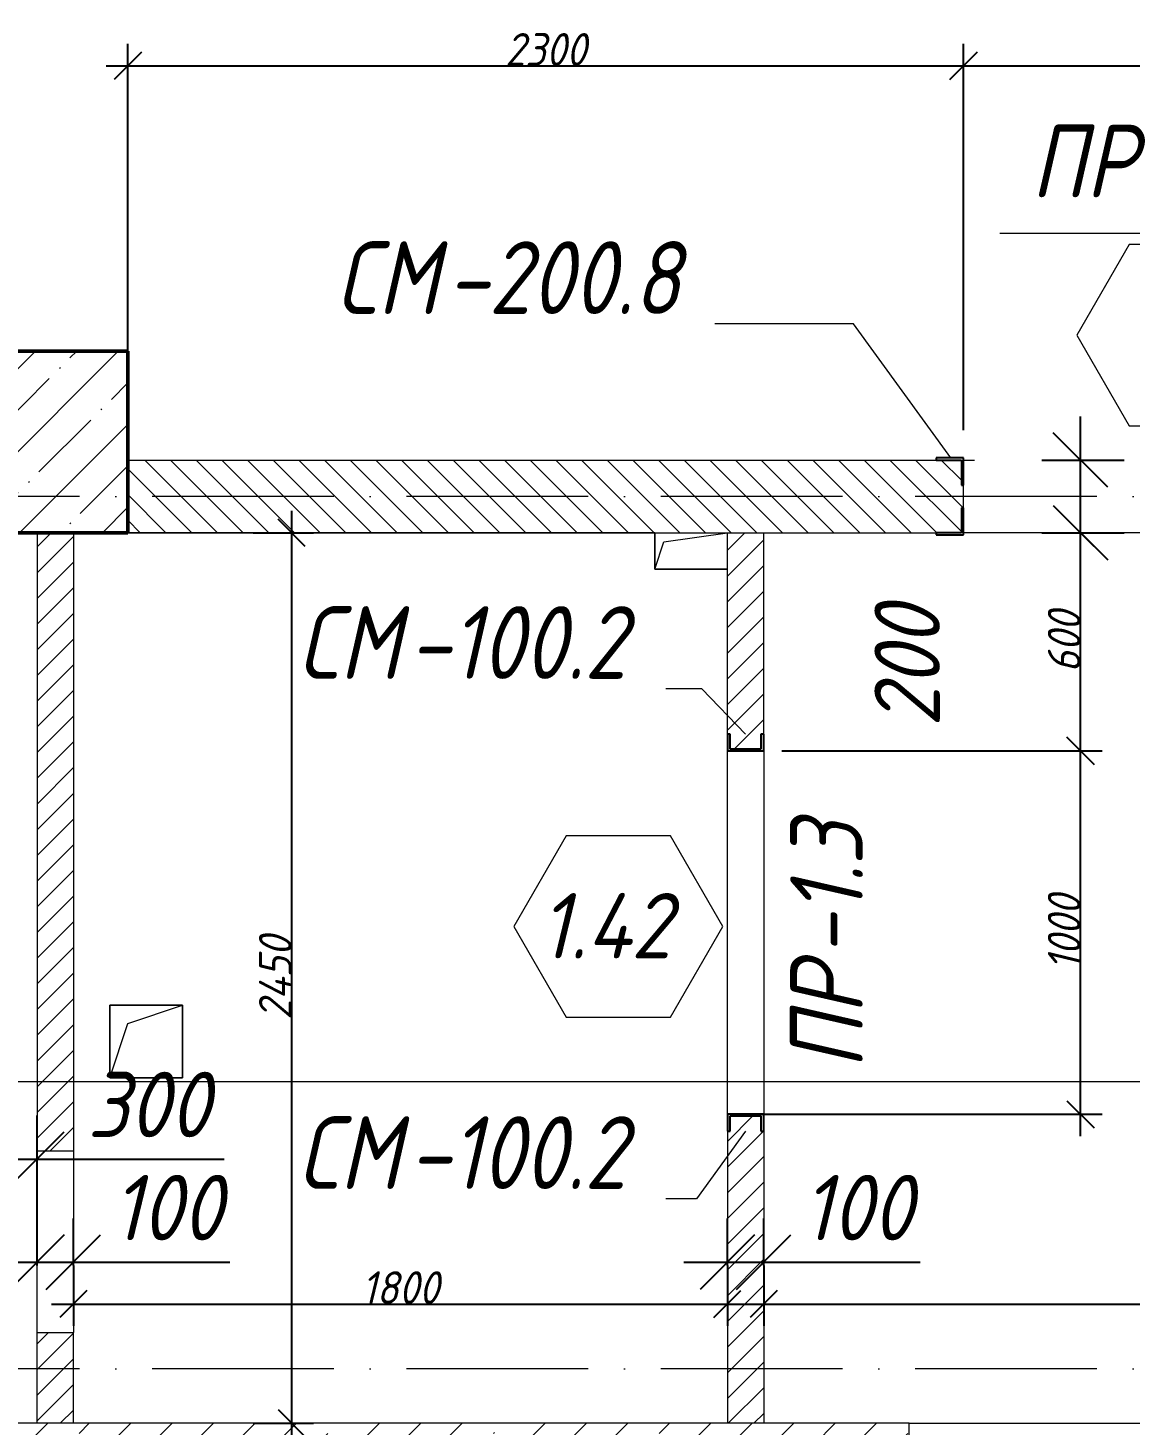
# Model space of a CAD drawing. Header units: millimetres. Extents: x -401725 to 250493, y 305116 to 802890.
# Drawn here: x -124276 to -121242, y 612143 to 615986 of the extents above; entities that cross this region are included whole.
import ezdxf

# ---------------------------------------------------------------- set-up
doc = ezdxf.new("R2010")
doc.units = ezdxf.units.MM
doc.linetypes.add('50_200_ШТРИХ_1Т_ш5_п1_п1_', pattern=[700, 500, -100, 0, -100])
for name, color, linetype, lineweight in [('A-____-____-DIMS', 7, 'Continuous', 9), ('A-DOOR-____-IDEN', 7, 'Continuous', 9), ('A-FLOR-____-OTLN', 7, 'Continuous', 9), ('A-GENM-____-IDEN', 7, 'Continuous', 9), ('A-GENM-____-MCUT', 7, 'Continuous', 25), ('A-GENM-____-OTLN', 7, 'Continuous', 9), ('A-GENM-____-OTLN-1', 7, 'Continuous', 25), ('A-GLAZ-____-IDEN', 7, 'Continuous', 9), ('A-WALL-____-MCUT-3', 7, 'Continuous', 9), ('A-WALL-____-OTLN', 7, 'Continuous', 9), ('A-WALL-FNSH-MCUT-1', 7, 'Continuous', 9), ('S-COLS-____-MCUT', 7, 'Continuous', 50), ('S-COLS-____-OTLN', 7, 'Continuous', 9), ('S-GRID-____-OTLN-1', 7, '50_200_ШТРИХ_1Т_ш5_п1_п1_', 9)]:
    doc.layers.add(name, color=color, linetype=linetype, lineweight=lineweight)
for name, color, linetype, lineweight, true_color in [('A-WALL-____-MCUT-4', 7, 'Continuous', 13, 0x000000), ('A-WALL-____-PATT-2', 7, 'Continuous', 9, 0x787878), ('A-WALL-____-PATT-3', 9, 'Continuous', 9, 0x808080), ('A-WALL-____-PATT-4', 9, 'Continuous', 9, 0x808080), ('G-____-____-SYMB-2', 7, 'Continuous', 9, 0x000000), ('I-WALL-____-OTLN-1', 7, 'Continuous', 9, 0x000000), ('I-WALL-____-OTLN-2', 7, 'Continuous', 9, 0x000000)]:
    doc.layers.add(name, color=color, linetype=linetype, lineweight=lineweight, true_color=true_color)
doc.styles.add('ISOCPEUR_I_10', font='isocpeui.ttf', dxfattribs={"width": 0.9, "height": 180})
doc.styles.add('ISOCPEUR_I_14', font='isocpeui.ttf', dxfattribs={"width": 0.9, "height": 180})
doc.styles.add('ISOCPEUR_I_2', font='isocpeui.ttf', dxfattribs={"width": 0.85, "height": 2.3})
doc.styles.add('ISOCPEUR_I_7', font='isocpeui.ttf', dxfattribs={"width": 0.9, "height": 90})
doc.dimstyles.new('ISO-1_8_0_9К_СРЕДНИЙ_Кладочные_2', dxfattribs={"dimscale": 304.8, "dimtxt": 89.638306, "dimasz": 0.246063, "dimexe": 0.19685, "dimexo": 0, "dimgap": 0, "dimtad": 1, "dimdec": 3, "dimrnd": 0.001, "dimdsep": 46, "dimtxsty": 'ISOCPEUR_I_7', "dimblk1": 'OBLIQUE', "dimblk2": 'OBLIQUE', "dimsah": 1, "dimcen": 0.09, "dimdle": 0.19685, "dimazin": 0, "dimtfac": 1, "dimtdec": 4, "dimtix": 1, "dimtmove": 1, "dimatfit": 3, "dimfxl": 1, "dimtvp": 1, "dimtolj": 1, "dimtzin": 0, "dimarcsym": 2})
doc.dimstyles.new('ISO-1_8_0_9К_СРЕДНИЙ_Кладочные_3', dxfattribs={"dimscale": 304.8, "dimtxt": 179.276612, "dimasz": 0.492126, "dimexe": 0.393701, "dimexo": 0, "dimgap": 0, "dimtad": 1, "dimdec": 3, "dimrnd": 0.001, "dimdsep": 46, "dimtxsty": 'ISOCPEUR_I_10', "dimblk1": 'OBLIQUE', "dimblk2": 'OBLIQUE', "dimsah": 1, "dimcen": 0.09, "dimdle": 0.393701, "dimazin": 0, "dimtfac": 1, "dimtdec": 4, "dimtix": 1, "dimtmove": 0, "dimatfit": 3, "dimfxl": 1, "dimtvp": 1, "dimtolj": 1, "dimtzin": 0, "dimarcsym": 2})
doc.dimstyles.new('ISO-1_8_0_9К_СРЕДНИЙ_Кладочные_5', dxfattribs={"dimscale": 304.8, "dimtxt": 179.276612, "dimasz": 0.492126, "dimexe": 0.393701, "dimexo": 0, "dimgap": 0, "dimtad": 1, "dimdec": 3, "dimrnd": 0.001, "dimdsep": 46, "dimtxsty": 'ISOCPEUR_I_10', "dimblk1": 'OBLIQUE', "dimblk2": 'OBLIQUE', "dimsah": 1, "dimcen": 0.09, "dimdle": 0.393701, "dimazin": 0, "dimtfac": 1, "dimtdec": 4, "dimtix": 1, "dimtmove": 2, "dimatfit": 3, "dimfxl": 1, "dimtvp": 1, "dimtolj": 1, "dimtzin": 0, "dimarcsym": 2})
pattern_1 = [(45, (-175000.736, 544716.51), (-35.35534, 35.35534), [])]
pattern_2 = [(135, (-175000.736, 544716.51), (-35.35534, -35.35534), [])]

# ---------------------------------------------------------------- blocks, each defined once
blk = doc.blocks.new('BSC_Колонна _Прямоугольная - 500х800-V104-АР1_Кладочный план 1 этажа в осях 1-64_Ю-ЯЯ')
at = {"layer": 'S-COLS-____-OTLN'}
h = blk.add_hatch(dxfattribs=at)
h.set_pattern_fill('FP_107', color=256, style=0, pattern_type=2)
h.set_pattern_definition([(315, (-70131.04, 50600), (114.04925, 114.04925), []), (315, (-70131.04, 50485.95), (114.04925, 114.04925), [201.613, -40.323, 3.353, -36.97])])
h.paths.add_polyline_path([(-250, -400), (250, -400), (250, 400), (-250, 400)], flags=0)
at = {"layer": 'S-COLS-____-MCUT'}
for p, q in [((250, 400), (-250, 400)), ((-250, 400), (-250, -400)), ((250, -400), (250, 400)), ((-250, -400), (250, -400))]:
    blk.add_line(p, q, dxfattribs=at)
blk = doc.blocks.new('154_Стойка_СКБ_Швеллер - СМ-2230_100-28218823-АР1_Кладочный план 1 этажа в осях 1-64_Ю-ЯЯ')
at = {"layer": 'A-GENM-____-MCUT'}
for p, q in [((171, 50), (125, 50)), ((125, 50), (125, -50)), ((129.5, 42.4), (171, 42.4)), ((129.5, -42.4), (129.5, 42.4)), ((171, 42.4), (171, 50)), ((125, -50), (171, -50)), ((171, -42.4), (129.5, -42.4)), ((171, -50), (171, -42.4))]:
    blk.add_line(p, q, dxfattribs=at)
blk = doc.blocks.new('154_Стойка_СКБ_Уголок - СМ-2930_200-28217172-АР1_Кладочный план 1 этажа в осях 1-64_Ю-ЯЯ')
at = {"layer": 'A-GENM-____-MCUT'}
for p, q in [((125, 156), (125, 81)), ((200, 156), (125, 156)), ((200, 150), (200, 156)), ((131, 81), (131, 150)), ((131, 150), (200, 150)), ((125, 81), (131, 81)), ((131, 19), (125, 19)), ((125, 19), (125, -56)), ((131, -50), (131, 19)), ((125, -56), (200, -56)), ((200, -50), (131, -50)), ((200, -56), (200, -50))]:
    blk.add_line(p, q, dxfattribs=at)
blk = doc.blocks.new('AR_Отверстие прямоугольное _в плите_ - AR_Отверстие прямоугольное _в плите_-30459597-АР1_Кладочный план 1 этажа в осях 1-64_Ю-ЯЯ')
at = {"layer": 'A-GENM-____-OTLN'}
for p, q in [((100, 100), (-100, 100)), ((-100, 100), (-100, -100)), ((-50, 50), (100, 100)), ((100, -100), (100, 100)), ((-100, -100), (-50, 50)), ((-100, -100), (100, -100))]:
    blk.add_line(p, q, dxfattribs=at)
blk = doc.blocks.new('AR_Отверстие прямоугольное _в плите_ - AR_Отверстие прямоугольное _в плите_-V238-АР1_Кладочный план 1 этажа в осях 1-64_Ю-ЯЯ')
at = {"layer": 'A-GENM-____-OTLN'}
for p, q in [((-100, 50), (-100, -50)), ((-75, 25), (100, 50)), ((-100, -50), (-75, 25)), ((-100, -50), (100, -50))]:
    blk.add_line(p, q, dxfattribs=at)
blk = doc.blocks.new('AAR_СКБ_Марка_Окна_Перемычка и проем - Марка перемычки и проема-17324483-АР1_Кладочный план 1 этажа в осях 1-64_Ю-ЯЯ')
at = {"layer": 'A-GLAZ-____-IDEN'}
for p, q in [((-5, 0), (5, 0)), ((-1.439, -0.31), (-2.877, -2.802)), ((1.439, -0.31), (-1.439, -0.31)), ((2.877, -2.802), (1.439, -0.31)), ((-2.877, -2.802), (-1.439, -5.294)), ((1.439, -5.294), (2.877, -2.802)), ((-1.439, -5.294), (1.439, -5.294))]:
    blk.add_line(p, q, dxfattribs=at)
blk = doc.blocks.new('Марка проема - марка проема-27336095-АР1_Кладочный план 1 этажа в осях 1-64_Ю-ЯЯ')
at = {"layer": 'A-DOOR-____-IDEN'}
for p, q in [((-1.439, 0.159), (-2.877, -2.333)), ((1.439, 0.159), (-1.439, 0.159)), ((2.877, -2.333), (1.439, 0.159)), ((-2.877, -2.333), (-1.439, -4.825)), ((1.439, -4.825), (2.877, -2.333)), ((-1.439, -4.825), (1.439, -4.825))]:
    blk.add_line(p, q, dxfattribs=at)
blk = doc.blocks.new('_Oblique')
at = {"color": 0, "linetype": 'ByBlock', "lineweight": -2}
blk.add_line((-0.5, -0.5), (0.5, 0.5), dxfattribs=at)
blk = doc.blocks.new('*D12318')
at = {"layer": 'A-____-____-DIMS', "color": 0, "lineweight": -2, "transparency": 16777216}
for p, q in [((-124000.7, 614797.6), (-124000.7, 615942.3)), ((-121700.7, 614879.7), (-121700.7, 615942.3)), ((-124060.7, 615882.3), (-121640.7, 615882.3))]:
    blk.add_line(p, q, dxfattribs=at)
at = {"layer": 'Defpoints', "color": 0, "transparency": 16777216}
for p in [(-121700.7, 615882.3), (-121700.7, 614879.7), (-124000.7, 614797.6)]:
    blk.add_point(p, dxfattribs=at)
at = {"layer": 'A-____-____-DIMS', "color": 0, "lineweight": -2, "transparency": 16777216, "xscale": 75, "yscale": 75, "zscale": 75, "rotation": 180}
blk.add_blockref('_Oblique', (-124000.7, 615882.3), dxfattribs=at)
at = {"layer": 'A-____-____-DIMS', "color": 0, "lineweight": -2, "transparency": 16777216, "xscale": 75, "yscale": 75, "zscale": 75}
blk.add_blockref('_Oblique', (-121700.7, 615882.3), dxfattribs=at)
at = {"layer": 'A-____-____-DIMS', "color": 0, "transparency": 16777216, "insert": (-122850.7, 615927.3), "char_height": 90, "width": 546.104, "attachment_point": 5, "style": 'ISOCPEUR_I_7'}
blk.add_mtext('\\A1;2300', dxfattribs=at)
blk = doc.blocks.new('*D12319')
at = {"layer": 'A-____-____-DIMS', "color": 0, "lineweight": -2, "transparency": 16777216}
for p, q in [((-121700.7, 614879.7), (-121700.7, 615942.3)), ((-120500.7, 614879.7), (-120500.7, 615942.3)), ((-121760.7, 615882.3), (-120440.7, 615882.3))]:
    blk.add_line(p, q, dxfattribs=at)
at = {"layer": 'Defpoints', "color": 0, "transparency": 16777216}
for p in [(-120500.7, 615882.3), (-121700.7, 614879.7), (-120500.7, 614879.7)]:
    blk.add_point(p, dxfattribs=at)
at = {"layer": 'A-____-____-DIMS', "color": 0, "lineweight": -2, "transparency": 16777216, "xscale": 75, "yscale": 75, "zscale": 75, "rotation": 180}
blk.add_blockref('_Oblique', (-121700.7, 615882.3), dxfattribs=at)
at = {"layer": 'A-____-____-DIMS', "color": 0, "lineweight": -2, "transparency": 16777216, "xscale": 75, "yscale": 75, "zscale": 75}
blk.add_blockref('_Oblique', (-120500.7, 615882.3), dxfattribs=at)
at = {"layer": 'A-____-____-DIMS', "color": 0, "transparency": 16777216, "insert": (-121100.7, 615927.3), "char_height": 90, "width": 504.733, "attachment_point": 5, "style": 'ISOCPEUR_I_7'}
blk.add_mtext('\\A1;1200', dxfattribs=at)
blk = doc.blocks.new('*D12591')
at = {"layer": 'A-____-____-DIMS', "color": 0, "lineweight": -2, "transparency": 16777216}
for p, q in [((-124550.7, 612581.8), (-124550.7, 612994.6)), ((-124250.7, 612581.8), (-124250.7, 612994.6)), ((-124670.7, 612874.6), (-124250.7, 612874.6)), ((-124250.7, 612874.6), (-123735.3, 612874.6))]:
    blk.add_line(p, q, dxfattribs=at)
at = {"layer": 'Defpoints', "color": 0, "transparency": 16777216}
for p in [(-124250.7, 612874.6), (-124550.7, 612581.8), (-124250.7, 612581.8)]:
    blk.add_point(p, dxfattribs=at)
at = {"layer": 'A-____-____-DIMS', "color": 0, "lineweight": -2, "transparency": 16777216, "xscale": 150, "yscale": 150, "zscale": 150, "rotation": 180}
blk.add_blockref('_Oblique', (-124550.7, 612874.6), dxfattribs=at)
at = {"layer": 'A-____-____-DIMS', "color": 0, "lineweight": -2, "transparency": 16777216, "xscale": 150, "yscale": 150, "zscale": 150}
blk.add_blockref('_Oblique', (-124250.7, 612874.6), dxfattribs=at)
at = {"layer": 'A-____-____-DIMS', "color": 0, "transparency": 16777216, "insert": (-124112.1, 613114.6), "char_height": 180, "width": 409.578, "attachment_point": 1, "line_spacing_factor": 1.149209, "style": 'ISOCPEUR_I_10'}
blk.add_mtext('\\A1;300', dxfattribs=at)
blk = doc.blocks.new('*D12592')
at = {"layer": 'A-____-____-DIMS', "color": 0, "lineweight": -2, "transparency": 16777216}
for p, q in [((-124250.7, 612581.8), (-124250.7, 612710.9)), ((-124150.7, 612581.8), (-124150.7, 612710.9)), ((-124370.7, 612590.9), (-124150.7, 612590.9)), ((-124150.7, 612590.9), (-123720.2, 612590.9))]:
    blk.add_line(p, q, dxfattribs=at)
at = {"layer": 'Defpoints', "color": 0, "transparency": 16777216}
for p in [(-124250.7, 612581.8), (-124150.7, 612590.9), (-124150.7, 612581.8)]:
    blk.add_point(p, dxfattribs=at)
at = {"layer": 'A-____-____-DIMS', "color": 0, "lineweight": -2, "transparency": 16777216, "xscale": 150, "yscale": 150, "zscale": 150, "rotation": 180}
blk.add_blockref('_Oblique', (-124250.7, 612590.9), dxfattribs=at)
at = {"layer": 'A-____-____-DIMS', "color": 0, "lineweight": -2, "transparency": 16777216, "xscale": 150, "yscale": 150, "zscale": 150}
blk.add_blockref('_Oblique', (-124150.7, 612590.9), dxfattribs=at)
at = {"layer": 'A-____-____-DIMS', "color": 0, "transparency": 16777216, "insert": (-124044.6, 612830.9), "char_height": 180, "width": 368.207, "attachment_point": 1, "line_spacing_factor": 1.149209, "style": 'ISOCPEUR_I_10'}
blk.add_mtext('\\A1;100', dxfattribs=at)
blk = doc.blocks.new('*D12593')
at = {"layer": 'A-____-____-DIMS', "color": 0, "lineweight": -2, "transparency": 16777216}
for p, q in [((-124150.7, 612581.8), (-124150.7, 612415.7)), ((-122350.7, 612581.8), (-122350.7, 612415.7)), ((-124210.7, 612475.7), (-122290.7, 612475.7))]:
    blk.add_line(p, q, dxfattribs=at)
at = {"layer": 'Defpoints', "color": 0, "transparency": 16777216}
for p in [(-124150.7, 612581.8), (-122350.7, 612581.8), (-122350.7, 612475.7)]:
    blk.add_point(p, dxfattribs=at)
at = {"layer": 'A-____-____-DIMS', "color": 0, "lineweight": -2, "transparency": 16777216, "xscale": 75, "yscale": 75, "zscale": 75, "rotation": 180}
blk.add_blockref('_Oblique', (-124150.7, 612475.7), dxfattribs=at)
at = {"layer": 'A-____-____-DIMS', "color": 0, "lineweight": -2, "transparency": 16777216, "xscale": 75, "yscale": 75, "zscale": 75}
blk.add_blockref('_Oblique', (-122350.7, 612475.7), dxfattribs=at)
at = {"layer": 'A-____-____-DIMS', "color": 0, "transparency": 16777216, "insert": (-123250.7, 612520.7), "char_height": 90, "width": 504.733, "attachment_point": 5, "style": 'ISOCPEUR_I_7'}
blk.add_mtext('\\A1;1800', dxfattribs=at)
blk = doc.blocks.new('*D12594')
at = {"layer": 'A-____-____-DIMS', "color": 0, "lineweight": -2, "transparency": 16777216}
for p, q in [((-122350.7, 612581.8), (-122350.7, 612710.9)), ((-122250.7, 612581.8), (-122250.7, 612710.9)), ((-122470.7, 612590.9), (-122250.7, 612590.9)), ((-122250.7, 612590.9), (-121820.2, 612590.9))]:
    blk.add_line(p, q, dxfattribs=at)
at = {"layer": 'Defpoints', "color": 0, "transparency": 16777216}
for p in [(-122350.7, 612581.8), (-122250.7, 612590.9), (-122250.7, 612581.8)]:
    blk.add_point(p, dxfattribs=at)
at = {"layer": 'A-____-____-DIMS', "color": 0, "lineweight": -2, "transparency": 16777216, "xscale": 150, "yscale": 150, "zscale": 150, "rotation": 180}
blk.add_blockref('_Oblique', (-122350.7, 612590.9), dxfattribs=at)
at = {"layer": 'A-____-____-DIMS', "color": 0, "lineweight": -2, "transparency": 16777216, "xscale": 150, "yscale": 150, "zscale": 150}
blk.add_blockref('_Oblique', (-122250.7, 612590.9), dxfattribs=at)
at = {"layer": 'A-____-____-DIMS', "color": 0, "transparency": 16777216, "insert": (-122144.6, 612830.9), "char_height": 180, "width": 368.207, "attachment_point": 1, "line_spacing_factor": 1.149209, "style": 'ISOCPEUR_I_10'}
blk.add_mtext('\\A1;100', dxfattribs=at)
blk = doc.blocks.new('*D12595')
at = {"layer": 'A-____-____-DIMS', "color": 0, "lineweight": -2, "transparency": 16777216}
for p, q in [((-122250.7, 612581.8), (-122250.7, 612415.7)), ((-119800.7, 612581.8), (-119800.7, 612415.7)), ((-122310.7, 612475.7), (-119740.7, 612475.7))]:
    blk.add_line(p, q, dxfattribs=at)
at = {"layer": 'Defpoints', "color": 0, "transparency": 16777216}
for p in [(-122250.7, 612581.8), (-119800.7, 612581.8), (-119800.7, 612475.7)]:
    blk.add_point(p, dxfattribs=at)
at = {"layer": 'A-____-____-DIMS', "color": 0, "lineweight": -2, "transparency": 16777216, "xscale": 75, "yscale": 75, "zscale": 75, "rotation": 180}
blk.add_blockref('_Oblique', (-122250.7, 612475.7), dxfattribs=at)
at = {"layer": 'A-____-____-DIMS', "color": 0, "lineweight": -2, "transparency": 16777216, "xscale": 75, "yscale": 75, "zscale": 75}
blk.add_blockref('_Oblique', (-119800.7, 612475.7), dxfattribs=at)
at = {"layer": 'A-____-____-DIMS', "color": 0, "transparency": 16777216, "insert": (-121025.7, 612520.7), "char_height": 90, "width": 562.653, "attachment_point": 5, "style": 'ISOCPEUR_I_7'}
blk.add_mtext('\\A1;2450', dxfattribs=at)
blk = doc.blocks.new('*D12603')
at = {"layer": 'A-____-____-DIMS', "color": 0, "lineweight": -2, "transparency": 16777216}
for p, q in [((-121378.7, 612937.6), (-121378.7, 614057.6)), ((-122200.7, 613997.6), (-121318.7, 613997.6)), ((-122286, 612997.6), (-121318.7, 612997.6))]:
    blk.add_line(p, q, dxfattribs=at)
at = {"layer": 'Defpoints', "color": 0, "transparency": 16777216}
for p in [(-122200.7, 613997.6), (-121378.7, 613997.6), (-122286, 612997.6)]:
    blk.add_point(p, dxfattribs=at)
at = {"layer": 'A-____-____-DIMS', "color": 0, "lineweight": -2, "transparency": 16777216, "xscale": 75, "yscale": 75, "zscale": 75}
for p, rotation in [((-121378.7, 613997.6), 90), ((-121378.7, 612997.6), 270)]:
    blk.add_blockref('_Oblique', p, dxfattribs=dict(at, rotation=rotation))
at = {"layer": 'A-____-____-DIMS', "color": 0, "transparency": 16777216, "insert": (-121423.7, 613497.6), "char_height": 90, "width": 504.733, "attachment_point": 5, "rotation": 90, "style": 'ISOCPEUR_I_7'}
blk.add_mtext('\\A1;1000', dxfattribs=at)
blk = doc.blocks.new('*D12604')
at = {"layer": 'A-____-____-DIMS', "color": 0, "lineweight": -2, "transparency": 16777216}
for p, q in [((-121378.7, 613937.6), (-121378.7, 614657.6)), ((-121484.8, 614597.6), (-121318.7, 614597.6)), ((-122200.7, 613997.6), (-121318.7, 613997.6))]:
    blk.add_line(p, q, dxfattribs=at)
at = {"layer": 'Defpoints', "color": 0, "transparency": 16777216}
for p in [(-121484.8, 614597.6), (-121378.7, 614597.6), (-122200.7, 613997.6)]:
    blk.add_point(p, dxfattribs=at)
at = {"layer": 'A-____-____-DIMS', "color": 0, "lineweight": -2, "transparency": 16777216, "xscale": 75, "yscale": 75, "zscale": 75}
for p, rotation in [((-121378.7, 614597.6), 90), ((-121378.7, 613997.6), 270)]:
    blk.add_blockref('_Oblique', p, dxfattribs=dict(at, rotation=rotation))
at = {"layer": 'A-____-____-DIMS', "color": 0, "transparency": 16777216, "insert": (-121423.7, 614297.6), "char_height": 90, "width": 409.578, "attachment_point": 5, "rotation": 90, "style": 'ISOCPEUR_I_7'}
blk.add_mtext('\\A1;600', dxfattribs=at)
blk = doc.blocks.new('*D12605')
at = {"layer": 'A-____-____-DIMS', "color": 0, "lineweight": -2, "transparency": 16777216}
for p, q in [((-121378.7, 614477.6), (-121378.7, 614917.6)), ((-121484.8, 614797.6), (-121258.7, 614797.6)), ((-121484.8, 614597.6), (-121258.7, 614597.6))]:
    blk.add_line(p, q, dxfattribs=at)
at = {"layer": 'Defpoints', "color": 0, "transparency": 16777216}
for p in [(-121484.8, 614797.6), (-121378.7, 614797.6), (-121484.8, 614597.6)]:
    blk.add_point(p, dxfattribs=at)
at = {"layer": 'A-____-____-DIMS', "color": 0, "lineweight": -2, "transparency": 16777216, "xscale": 150, "yscale": 150, "zscale": 150}
for p, rotation in [((-121378.7, 614797.6), 90), ((-121378.7, 614597.6), 270)]:
    blk.add_blockref('_Oblique', p, dxfattribs=dict(at, rotation=rotation))
at = {"layer": 'A-____-____-DIMS', "color": 0, "transparency": 16777216, "insert": (-121945.9, 614063.1), "char_height": 180, "width": 409.578, "attachment_point": 1, "rotation": 90, "line_spacing_factor": 1.149209, "style": 'ISOCPEUR_I_10'}
blk.add_mtext('\\A1;200', dxfattribs=at)
blk = doc.blocks.new('*D12606')
at = {"layer": 'A-____-____-DIMS', "color": 0, "lineweight": -2, "transparency": 16777216}
for p, q in [((-123549.8, 612087.6), (-123549.8, 614657.6)), ((-123655.9, 614597.6), (-123489.8, 614597.6)), ((-123655.9, 612147.6), (-123489.8, 612147.6))]:
    blk.add_line(p, q, dxfattribs=at)
at = {"layer": 'Defpoints', "color": 0, "transparency": 16777216}
for p in [(-123655.9, 614597.6), (-123549.8, 614597.6), (-123655.9, 612147.6)]:
    blk.add_point(p, dxfattribs=at)
at = {"layer": 'A-____-____-DIMS', "color": 0, "lineweight": -2, "transparency": 16777216, "xscale": 75, "yscale": 75, "zscale": 75}
for p, rotation in [((-123549.8, 614597.6), 90), ((-123549.8, 612147.6), 270)]:
    blk.add_blockref('_Oblique', p, dxfattribs=dict(at, rotation=rotation))
at = {"layer": 'A-____-____-DIMS', "color": 0, "transparency": 16777216, "insert": (-123594.8, 613372.6), "char_height": 90, "width": 562.653, "attachment_point": 5, "rotation": 90, "style": 'ISOCPEUR_I_7'}
blk.add_mtext('\\A1;2450', dxfattribs=at)

msp = doc.modelspace()

# ---------------------------------------------------------------- hatches: boundary and pattern name
at = {"layer": 'A-WALL-____-PATT-2'}
h = msp.add_hatch(dxfattribs=at)
h.set_pattern_fill('FP_2', color=256, style=0, pattern_type=2)
h.set_pattern_definition([(45, (-175000.74, 544716.51), (-114.04925, 114.04925), []), (45, (-174886.69, 544716.51), (-114.04925, 114.04925), [201.612, -40.322, 3.353, -36.97])])
h.paths.add_polyline_path([(-120700.7357, 611897.5526), (-119500.7357, 611897.5526), (-119500.7357, 612147.5526), (-120700.7357, 612147.5526)], flags=0)
h.paths.add_polyline_path([(-123758.8145, 611897.5526), (-121850.7357, 611897.5526), (-121850.7357, 612147.5526), (-124550.7357, 612147.5526), (-124550.7357, 611897.5526)], flags=0)
at = {"layer": 'A-WALL-____-PATT-3'}
h = msp.add_hatch(dxfattribs=at)
h.set_pattern_fill('FP_6', color=256, style=0, pattern_type=2)
h.set_pattern_definition(pattern_2)
h.paths.add_polyline_path([(-124000.7357, 614597.5526), (-121872.6764, 614597.5526), (-121872.6764, 614797.5526), (-124000.7357, 614797.5526)], flags=0)
h.paths.add_polyline_path([(-119500.7357, 614597.5526), (-119500.7357, 614797.5526), (-120399.0896, 614797.5526), (-120399.0896, 614597.5526), (-120223.8859, 614597.5526)], flags=0)
h = msp.add_hatch(dxfattribs=at)
h.set_pattern_fill('FP_6', color=256, style=0, pattern_type=2)
h.set_pattern_definition(pattern_2)
h.paths.add_polyline_path([(-120399.0896, 614597.5526), (-120399.0896, 614797.5526), (-120494.7357, 614797.5526), (-120494.7357, 614728.5526), (-120500.7357, 614728.5526), (-120500.7357, 614666.5526), (-120494.7357, 614666.5526), (-120494.7357, 614597.5526), (-120425.7357, 614597.5526)], flags=0)
h.paths.add_polyline_path([(-121775.7357, 614597.5526), (-121706.7357, 614597.5526), (-121706.7357, 614666.5526), (-121700.7357, 614666.5526), (-121700.7357, 614728.5526), (-121706.7357, 614728.5526), (-121706.7357, 614797.5526), (-121872.6764, 614797.5526), (-121872.6764, 614597.5526)], flags=0)
at = {"layer": 'A-WALL-____-PATT-4'}
h = msp.add_hatch(dxfattribs=at)
h.set_pattern_fill('FP_5', color=256, style=0, pattern_type=2)
h.set_pattern_definition(pattern_1)
h.paths.add_polyline_path([(-124250.7357, 612147.5526), (-124150.7357, 612147.5526), (-124150.7357, 612397.5526), (-124250.7357, 612397.5526)], flags=0)
h.paths.add_polyline_path([(-124150.7357, 612897.5526), (-124150.7357, 614597.5526), (-124250.7357, 614597.5526), (-124250.7357, 612897.5526)], flags=0)
h = msp.add_hatch(dxfattribs=at)
h.set_pattern_fill('FP_5', color=256, style=0, pattern_type=2)
h.set_pattern_definition(pattern_1)
h.paths.add_polyline_path([(-122350.7357, 612147.5526), (-122250.7357, 612147.5526), (-122250.7357, 612951.5526), (-122258.3357, 612951.5526), (-122258.3357, 612993.0526), (-122343.1357, 612993.0526), (-122343.1357, 612951.5526), (-122350.7357, 612951.5526)], flags=0)
h.paths.add_polyline_path([(-122258.3357, 614002.0526), (-122258.3357, 614043.5526), (-122250.7357, 614043.5526), (-122250.7357, 614597.5526), (-122350.7357, 614597.5526), (-122350.7357, 614043.5526), (-122343.1357, 614043.5526), (-122343.1357, 614002.0526)], flags=0)

# ---------------------------------------------------------------- linework, layer by layer
at = {"layer": 'A-FLOR-____-OTLN'}
for p, q in [((-122550.7357, 614597.2051), (-124150.7357, 614597.2051)), ((-122550.7357, 614497.5526), (-122550.7357, 614597.2051)), ((-122350.7357, 614497.5526), (-122550.7357, 614497.5526)), ((-124050.7357, 613297.5526), (-123850.7357, 613297.5526)), ((-124050.7357, 613097.5526), (-124050.7357, 613297.5526)), ((-123850.7357, 613297.5526), (-123850.7357, 613097.5526)), ((-123850.7357, 613097.5526), (-124050.7357, 613097.5526))]:
    msp.add_line(p, q, dxfattribs=at)
at = {"layer": 'A-GENM-____-IDEN'}
for p, q in [((-122003.4755, 615172.2943), (-122385.408, 615172.2943)), ((-121735.7357, 614803.5526), (-122003.4755, 615172.2943)), ((-122421.1889, 614168.476), (-122520.4599, 614168.476)), ((-122300.7357, 614043.5526), (-122421.1889, 614168.476)), ((-122300.7357, 612951.5526), (-122435.5978, 612765.0705)), ((-122435.5978, 612765.0705), (-122520.4599, 612765.0705))]:
    msp.add_line(p, q, dxfattribs=at)
at = {"layer": 'A-WALL-____-MCUT-3'}
for p, q in [((-121850.7357, 612147.5526), (-124550.7357, 612147.5526)), ((-121850.7357, 611897.5526), (-121850.7357, 612147.5526))]:
    msp.add_line(p, q, dxfattribs=at)
at = {"layer": 'A-WALL-____-MCUT-4'}
for p, q in [((-124000.7357, 614797.5526), (-121775.7357, 614797.5526)), ((-121700.7357, 614666.5526), (-121700.7357, 614728.5526)), ((-124000.7357, 614597.5526), (-121775.7357, 614597.5526))]:
    msp.add_line(p, q, dxfattribs=at)
at = {"layer": 'A-WALL-____-OTLN'}
msp.add_line((-121850.7357, 612147.5526), (-120700.7357, 612147.5526), dxfattribs=at)
at = {"layer": 'A-WALL-FNSH-MCUT-1'}
for p, q in [((-124250.7357, 614597.5526), (-124250.7357, 612897.5526)), ((-124150.7357, 614597.5526), (-124150.7357, 612897.5526)), ((-122350.7357, 614043.5526), (-122350.7357, 614597.5526)), ((-122250.7357, 614043.5526), (-122250.7357, 614597.5526)), ((-122350.7357, 612951.5526), (-122350.7357, 612147.5526)), ((-122250.7357, 612951.5526), (-122250.7357, 612147.5526)), ((-124250.7357, 612897.5526), (-124150.7357, 612897.5526)), ((-124250.7357, 612147.5526), (-124250.7357, 612397.5526)), ((-124250.7357, 612397.5526), (-124150.7357, 612397.5526)), ((-124150.7357, 612147.5526), (-124150.7357, 612397.5526))]:
    msp.add_line(p, q, dxfattribs=at)
at = {"layer": 'G-____-____-SYMB-2'}
msp.add_line((-179984.5837, 613087.5526), (-70594.3281, 613087.5526), dxfattribs=at)
at = {"layer": 'I-WALL-____-OTLN-1'}
for p, q in [((-121700.7357, 614797.5526), (-121670.7357, 614797.5526)), ((-120500.7357, 614597.5526), (-121700.7357, 614597.5526))]:
    msp.add_line(p, q, dxfattribs=at)
at = {"layer": 'I-WALL-____-OTLN-2'}
for p, q in [((-122350.7357, 612997.5526), (-122350.7357, 613997.5526)), ((-122250.7357, 613997.5526), (-122250.7357, 612997.5526)), ((-124250.7357, 612397.5526), (-124250.7357, 612897.5526)), ((-124150.7357, 612897.5526), (-124150.7357, 612397.5526))]:
    msp.add_line(p, q, dxfattribs=at)
at = {"layer": 'S-GRID-____-OTLN-1'}
for p, q in [((-70926.3291, 614697.5526), (-125758.718, 614697.5526)), ((-70926.3291, 612297.5526), (-179669.5059, 612297.5526))]:
    msp.add_line(p, q, dxfattribs=at)

# ---------------------------------------------------------------- block references
at = {"layer": 'A-DOOR-____-IDEN', "xscale": 99.99999999999993, "yscale": 99.99999999999993, "zscale": 99.99999999999993}
msp.add_blockref('Марка проема - марка проема-27336095-АР1_Кладочный план 1 этажа в осях 1-64_Ю-ЯЯ', (-122650.7357, 613747.5526), dxfattribs=at)
at = {"layer": 'A-GENM-____-OTLN'}
for name, p in [('AR_Отверстие прямоугольное _в плите_ - AR_Отверстие прямоугольное _в плите_-V238-АР1_Кладочный план 1 этажа в осях 1-64_Ю-ЯЯ', (-122450.7357, 614547.5526)), ('AR_Отверстие прямоугольное _в плите_ - AR_Отверстие прямоугольное _в плите_-30459597-АР1_Кладочный план 1 этажа в осях 1-64_Ю-ЯЯ', (-123950.7357, 613197.5526))]:
    msp.add_blockref(name, p, dxfattribs=at)
at = {"layer": 'A-GENM-____-OTLN-1'}
for name, p, rotation in [('154_Стойка_СКБ_Уголок - СМ-2930_200-28217172-АР1_Кладочный план 1 этажа в осях 1-64_Ю-ЯЯ', (-121575.7357, 614747.5526), 180), ('154_Стойка_СКБ_Швеллер - СМ-2230_100-28218823-АР1_Кладочный план 1 этажа в осях 1-64_Ю-ЯЯ', (-122300.7357, 613872.5526), 89.99999999999982), ('154_Стойка_СКБ_Швеллер - СМ-2230_100-28218823-АР1_Кладочный план 1 этажа в осях 1-64_Ю-ЯЯ', (-122300.7357, 613122.5526), 269.9999999999998)]:
    msp.add_blockref(name, p, dxfattribs=dict(at, rotation=rotation))
at = {"layer": 'A-GLAZ-____-IDEN', "xscale": 99.99999999999993, "yscale": 99.99999999999993, "zscale": 99.99999999999993}
msp.add_blockref('AAR_СКБ_Марка_Окна_Перемычка и проем - Марка перемычки и проема-17324483-АР1_Кладочный план 1 этажа в осях 1-64_Ю-ЯЯ', (-121100.7357, 615421.362), dxfattribs=at)
at = {"layer": 'S-COLS-____-OTLN', "rotation": 89.9999999999999}
msp.add_blockref('BSC_Колонна _Прямоугольная - 500х800-V104-АР1_Кладочный план 1 этажа в осях 1-64_Ю-ЯЯ', (-124400.7357, 614847.5526), dxfattribs=at)

# ---------------------------------------------------------------- texts
at = {"layer": 'A-DOOR-____-IDEN', "insert": (-122866.9248, 613606.3721), "char_height": 180, "width": 476.202375, "attachment_point": 1, "style": 'ISOCPEUR_I_14'}
msp.add_mtext('1.42', dxfattribs=at)
at = {"layer": 'A-GENM-____-IDEN', "char_height": 200, "attachment_point": 1, "style": 'ISOCPEUR_I_2'}
for s, insert, width in [('СМ', (-123427.4719, 615399.4104), 367.974562), ('-200.8', (-123123.8625, 615399.4104), 865.8225), ('СМ', (-123532.4719, 614395.5921), 367.974562), ('-100.2', (-123228.8625, 614395.5921), 822.531375), ('СМ', (-123532.4719, 612992.1866), 367.974562), ('-100.2', (-123228.8625, 612992.1866), 822.531375)]:
    msp.add_mtext(s, dxfattribs=dict(at, insert=insert, width=width))
at = {"layer": 'A-GENM-____-IDEN', "char_height": 200, "attachment_point": 1, "rotation": 90, "style": 'ISOCPEUR_I_2'}
for s, insert, width in [('-1.3', (-122177.8518, 613431.6584), 505.063125), ('ПР', (-122177.8518, 613122.0959), 375.18975)]:
    msp.add_mtext(s, dxfattribs=dict(at, insert=insert, width=width))
at = {"layer": 'A-GLAZ-____-IDEN', "insert": (-121514.9561, 615719.8815), "char_height": 200, "width": 375.18975, "attachment_point": 1, "style": 'ISOCPEUR_I_2'}
msp.add_mtext('ПР', dxfattribs=at)

# ---------------------------------------------------------------- dimensions: what is measured, and where the dimension line sits
at = {"layer": 'A-____-____-DIMS'}
for base, p1, p2, override, picture, middle in [((-121700.7357, 615882.3301), (-124000.7357, 614797.5526), (-121700.7357, 614879.7481), {"dimpost": '<>', "dimfxl": 2301.468248}, '*D12318', (-122850.7357, 615927.3301)), ((-120500.7357, 615882.3301), (-121700.7357, 614879.7481), (-120500.7357, 614879.7481), {"dimpost": '<>', "dimfxl": 1200}, '*D12319', (-121100.7357, 615927.3301)), ((-122350.7357, 612475.7019), (-124150.7357, 612581.7679), (-122350.7357, 612581.7679), {"dimpost": '<>', "dimfxl": 1800}, '*D12593', (-123250.7357, 612520.7019)), ((-119800.7357, 612475.7019), (-122250.7357, 612581.7679), (-119800.7357, 612581.7679), {"dimpost": '<>', "dimfxl": 2450}, '*D12595', (-121025.7357, 612520.7019))]:
    dim = msp.add_linear_dim(base=base, p1=p1, p2=p2, dimstyle='ISO-1_8_0_9К_СРЕДНИЙ_Кладочные_2', override=override, dxfattribs=at)
    dim.commit()
    dim.dimension.update_dxf_attribs({"geometry": picture, "text_midpoint": middle})
dim = msp.add_linear_dim(base=(-121378.6899, 614797.5526), p1=(-121484.7559, 614597.5526), p2=(-121484.7559, 614797.5526), angle=90, dimstyle='ISO-1_8_0_9К_СРЕДНИЙ_Кладочные_5', override={"dimpost": '<>', "dimfxl": 200}, dxfattribs=at)
dim.commit()
dim.dimension.update_dxf_attribs({"geometry": '*D12605', "text_midpoint": (-121825.8548, 614267.8957), "dimtype": 160, "text_rotation": 90})
for base, p1, p2, override, picture, middle in [((-123549.8031, 614597.5526), (-123655.8691, 612147.5526), (-123655.8691, 614597.5526), {"dimpost": '<>', "dimfxl": 2450}, '*D12606', (-123594.8031, 613372.5526)), ((-121378.6899, 614597.5526), (-122200.7357, 613997.5526), (-121484.7559, 614597.5526), {"dimpost": '<>', "dimfxl": 934.14509}, '*D12604', (-121423.6899, 614297.5526)), ((-121378.6899, 613997.5526), (-122286.0222, 612997.5526), (-122200.7357, 613997.5526), {"dimpost": '<>', "dimfxl": 1003.630302}, '*D12603', (-121423.6899, 613497.5526))]:
    dim = msp.add_linear_dim(base=base, p1=p1, p2=p2, angle=90, dimstyle='ISO-1_8_0_9К_СРЕДНИЙ_Кладочные_2', override=override, dxfattribs=at)
    dim.commit()
    dim.dimension.update_dxf_attribs({"geometry": picture, "text_midpoint": middle})
for base, p1, p2, override, picture, middle in [((-124250.7357, 612874.6302), (-124550.7357, 612581.7679), (-124250.7357, 612581.7679), {"dimpost": '<>', "dimfxl": 300}, '*D12591', (-123907.342, 612874.6302)), ((-124150.7357, 612590.8639), (-124250.7357, 612581.7679), (-124150.7357, 612581.7679), {"dimpost": '<>', "dimfxl": 100}, '*D12592', (-123860.4584, 612590.8639)), ((-122250.7357, 612590.8639), (-122350.7357, 612581.7679), (-122250.7357, 612581.7679), {"dimpost": '<>', "dimfxl": 100}, '*D12594', (-121960.4584, 612590.8639))]:
    dim = msp.add_linear_dim(base=base, p1=p1, p2=p2, dimstyle='ISO-1_8_0_9К_СРЕДНИЙ_Кладочные_3', override=override, dxfattribs=at)
    dim.commit()
    dim.dimension.update_dxf_attribs({"geometry": picture, "text_midpoint": middle, "dimtype": 160})

doc.saveas('drawing.dxf')
